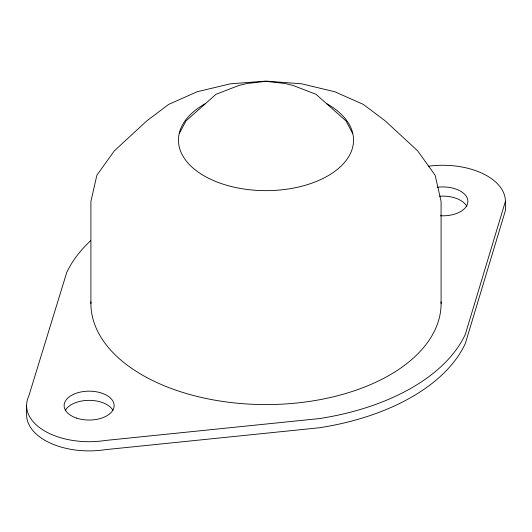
<?xml version="1.0" encoding="UTF-8"?>
<svg xmlns="http://www.w3.org/2000/svg" width="532" height="532" viewBox="0 0 532 532"><rect width="100%" height="100%" fill="white"/><g stroke="black" fill="none" stroke-linecap="round" stroke-linejoin="round"><path stroke-width="0.8" d="M428.26 166.27A62.53 36.103 0 0 1 505.4 201.375L465.327 334.329A206.356 119.141 0 0 1 319.406 418.571L105.316 440.476A62.53 36.103 0 0 1 28.728 396.26L66.673 272.657A206.356 119.141 0 0 1 90.593 240.737M179.41 133.352L185.947 120.964L215.972 94.304L238.928 85.453L246.855 83.524L266 81.323L285.145 83.524L293.072 85.453L316.028 94.304L346.053 120.964L352.59 133.352M505.4 201.375L505.4 210.566L465.327 343.519A206.356 119.141 0 0 1 319.406 427.761L105.316 449.666A62.53 36.103 0 0 1 26.6 414.794L26.6 405.603M441.088 303.493L441.088 201.375L435.123 175.214L417.633 150.829L385.141 120.817L363.276 104.365L334.788 91.743L301.604 83.81L266 81.103L230.396 83.81L197.212 91.743L168.724 104.365L146.859 120.817L114.367 150.829L96.877 175.214L90.912 201.375L90.912 303.493M441.068 301.903A175.088 101.087 0 0 1 266 404.579A175.088 101.087 0 0 1 90.932 301.903M437.184 187.311A25.011 14.444 0 0 1 467.828 200.431A25.011 14.444 0 0 1 440.423 215.746M65.276 410.458A25.011 14.444 0 0 1 89.13 400.35A25.011 14.444 0 0 1 112.99 410.458M439.605 196.248A25.011 14.444 0 0 1 466.724 206.23M326.548 103.6A87.547 50.547 0 0 1 328.35 175.587A87.547 50.547 0 0 1 203.65 175.587A87.547 50.547 0 0 1 205.452 103.6M76.628 418.112A25.011 14.444 0 0 0 114.147 405.603A25.011 14.444 0 0 0 76.628 393.095A25.011 14.444 0 0 0 76.628 418.112"/></g></svg>
